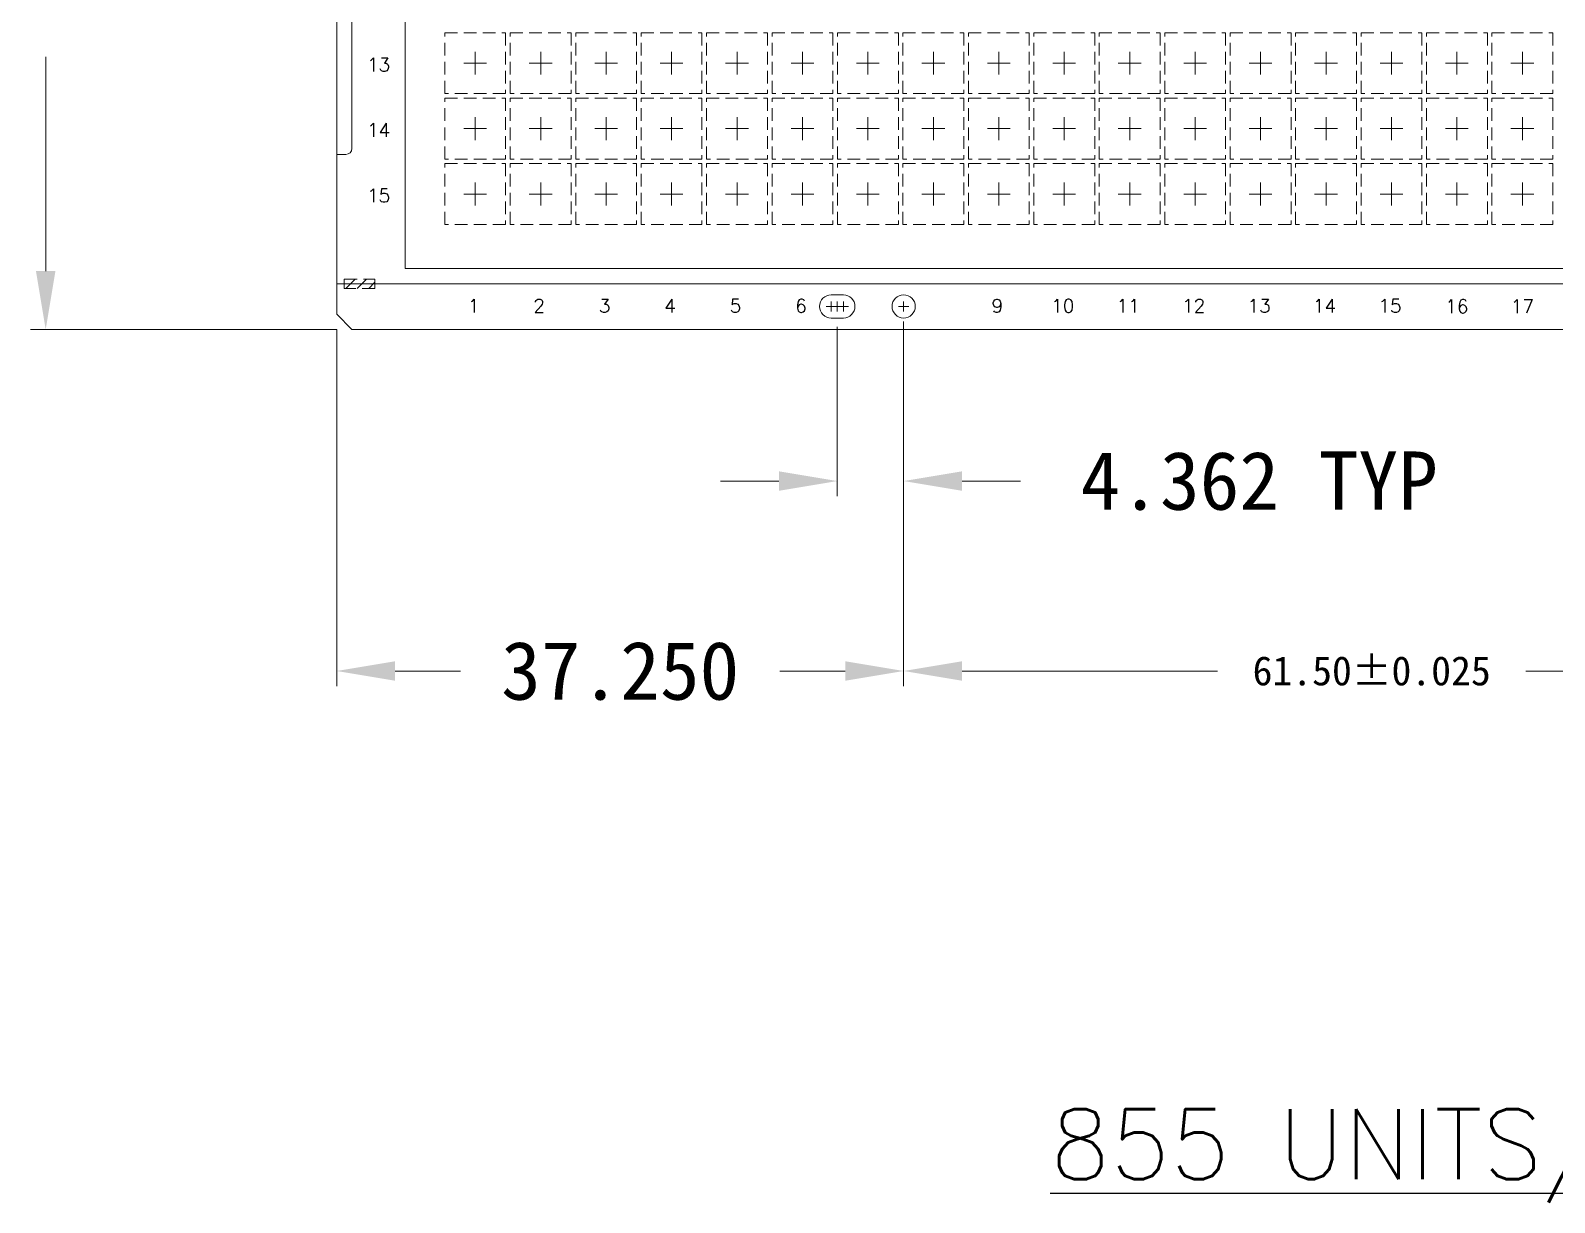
# Model space of a CAD drawing. Header units: millimetres. Extents: x -176 to -53, y -166 to -6.
# Drawn here: x -175.21 to -145.17, y -166.42 to -143.31 of the extents above; entities that cross this region are included whole.
import ezdxf

# ---------------------------------------------------------------- set-up
doc = ezdxf.new("R2010")
doc.units = ezdxf.units.MM
for name, pattern in [('CENTER', [2, 1.25, -0.25, 0.25, -0.25]), ('DASHED', [0.75, 0.5, -0.25]), ('HIDDEN', [0.375, 0.25, -0.125])]:
    doc.linetypes.add(name, pattern=pattern)
for name, color, linetype in [('0D', 4, 'Continuous'), ('TAPE', 4, 'Continuous'), ('中心线', 1, 'CENTER'), ('标注', 4, 'Continuous')]:
    doc.layers.add(name, color=color, linetype=linetype)
for name, color, linetype, lineweight in [('1', 7, 'Continuous', 18), ('1D', 4, 'Continuous', 18), ('ETCH', 4, 'Continuous', 15), ('Pkg', 2, 'DASHED', 9)]:
    doc.layers.add(name, color=color, linetype=linetype, lineweight=lineweight)
doc.styles.add('SIMPLEX', font='simplex.shx', dxfattribs={"bigfont": 'gbcbig.shx'})
doc.styles.add('宋体', font='SimSun.ttf')

msp = doc.modelspace()

# ---------------------------------------------------------------- hatches: boundary and pattern name
at = {"layer": 'ETCH', "lineweight": 5}
h = msp.add_hatch(dxfattribs=at)
h.set_pattern_fill('ANSI31', color=256, scale=0.05)
h.set_pattern_definition([(45, (0.1879, 0.80497), (-0.1122532, 0.1122532), [])])
h.paths.add_polyline_path([(-91.9282, -148.3147), (-92.5282, -148.3147), (-92.5282, -148.399), (-91.9282, -148.399)])
h.paths.add_polyline_path([(-91.9282, -148.219), (-92.5282, -148.219), (-92.5282, -148.3147), (-91.9282, -148.3147)])
h.paths.add_polyline_path([(-91.9282, -126.709), (-92.5282, -126.709), (-92.5282, -126.799), (-91.9282, -126.799)])
h.paths.add_polyline_path([(-91.9282, -126.619), (-92.5282, -126.619), (-92.5282, -126.709), (-91.9282, -126.709)])
h.paths.add_polyline_path([(-168.4282, -126.709), (-169.0282, -126.709), (-169.0282, -126.799), (-168.4282, -126.799)])
h.paths.add_polyline_path([(-168.4282, -126.619), (-169.0282, -126.619), (-169.0282, -126.709), (-168.4282, -126.709)])
h.paths.add_polyline_path([(-149.2178, -91.4391), (-151.2178, -91.4391), (-151.2178, -91.7391), (-149.2178, -91.7391)])
h.paths.add_polyline_path([(-149.2178, -91.1391), (-151.2178, -91.1391), (-151.2178, -91.4391), (-149.2178, -91.4391)])
h.paths.add_polyline_path([(-149.2178, -19.4391), (-151.2178, -19.4391), (-151.2178, -19.7391), (-149.2178, -19.7391)])
h.paths.add_polyline_path([(-149.2178, -19.1391), (-151.2178, -19.1391), (-151.2178, -19.4391), (-149.2178, -19.4391)])
h.paths.add_polyline_path([(-168.4282, -148.3147), (-169.0282, -148.3147), (-169.0282, -148.399), (-168.4282, -148.399)])
h.paths.add_polyline_path([(-168.4282, -148.219), (-169.0282, -148.219), (-169.0282, -148.3147), (-168.4282, -148.3147)])
at = {"layer": '标注', "lineweight": 5}
for points in [[(-175.1062, -148.059), (-174.7228, -148.059), (-174.9145, -149.209)], [(-160.4618, -152.0072), (-160.4618, -152.3906), (-159.3118, -152.1989)], [(-156.8532, -152.0072), (-156.8532, -152.3906), (-158.0032, -152.1989)], [(-168.0282, -155.7525), (-168.0282, -156.1359), (-169.1782, -155.9442)], [(-159.1532, -155.7525), (-159.1532, -156.1359), (-158.0032, -155.9442)], [(-156.8532, -155.7525), (-156.8532, -156.1359), (-158.0032, -155.9442)]]:
    msp.add_hatch(color=256, dxfattribs=at).paths.add_polyline_path(points, flags=0)

# ---------------------------------------------------------------- linework, layer by layer
at = {"layer": '1'}
for p, q in [((-168.8782, -145.639), (-168.8782, -139.879)), ((-169.1782, -145.759), (-168.9982, -145.759)), ((-169.1782, -148.909), (-169.1782, -145.759))]:
    msp.add_line(p, q, dxfattribs=at)
at = {"layer": '1', "lineweight": 5}
for p, q in [((-168.8782, -149.209), (-169.1782, -148.909)), ((-92.0782, -149.209), (-168.8782, -149.209))]:
    msp.add_line(p, q, dxfattribs=at)
msp.add_lwpolyline([(-159.1918, -148.984, 1), (-159.1918, -148.5268), (-159.4318, -148.5268, 1), (-159.4318, -148.984)], format="xyb", close=True, dxfattribs=at)
msp.add_circle((-158.0032, -148.7554), 0.2286, dxfattribs=at)
at = {"layer": '1'}
msp.add_arc((-168.9982, -145.639), 0.12, 270, 360, dxfattribs=at)
at = {"layer": '1D', "lineweight": 5}
for p, q in [((-159.4318, -148.8554), (-159.4318, -148.6554)), ((-159.3118, -148.8554), (-159.3118, -148.6554)), ((-159.1918, -148.8554), (-159.1918, -148.6554)), ((-158.0032, -148.8554), (-158.0032, -148.6554)), ((-159.5318, -148.7554), (-159.3318, -148.7554)), ((-159.4118, -148.7554), (-159.2118, -148.7554)), ((-159.2918, -148.7554), (-159.0918, -148.7554)), ((-158.1032, -148.7554), (-157.9032, -148.7554))]:
    msp.add_line(p, q, dxfattribs=at)
msp.add_lwpolyline([(-167.8282, -127.009), (-92.8282, -127.009), (-92.8282, -148.009), (-167.8282, -148.009)], close=True, dxfattribs=at)
at = {"layer": '1D', "linetype": 'HIDDEN', "lineweight": 5}
msp.add_lwpolyline([(-169.0282, -148.399), (-169.0282, -148.219), (-168.4282, -148.219), (-168.4282, -148.399)], close=True, dxfattribs=at)
at = {"layer": 'Pkg', "color": 2, "linetype": 'DASHED', "lineweight": 5, "ltscale": 0.5}
for points in [[(-167.0482, -143.359), (-165.8482, -143.359), (-165.8482, -144.559), (-167.0482, -144.559)], [(-165.7582, -143.359), (-164.5582, -143.359), (-164.5582, -144.559), (-165.7582, -144.559)], [(-164.4682, -143.359), (-163.2682, -143.359), (-163.2682, -144.559), (-164.4682, -144.559)], [(-163.1782, -143.359), (-161.9782, -143.359), (-161.9782, -144.559), (-163.1782, -144.559)], [(-161.8882, -143.359), (-160.6882, -143.359), (-160.6882, -144.559), (-161.8882, -144.559)], [(-160.5982, -143.359), (-159.3982, -143.359), (-159.3982, -144.559), (-160.5982, -144.559)], [(-159.3082, -143.359), (-158.1082, -143.359), (-158.1082, -144.559), (-159.3082, -144.559)], [(-158.0182, -143.359), (-156.8182, -143.359), (-156.8182, -144.559), (-158.0182, -144.559)], [(-156.7282, -143.359), (-155.5282, -143.359), (-155.5282, -144.559), (-156.7282, -144.559)], [(-155.4382, -143.359), (-154.2382, -143.359), (-154.2382, -144.559), (-155.4382, -144.559)], [(-154.1482, -143.359), (-152.9482, -143.359), (-152.9482, -144.559), (-154.1482, -144.559)], [(-152.8582, -143.359), (-151.6582, -143.359), (-151.6582, -144.559), (-152.8582, -144.559)], [(-151.5682, -143.359), (-150.3682, -143.359), (-150.3682, -144.559), (-151.5682, -144.559)], [(-150.2782, -143.359), (-149.0782, -143.359), (-149.0782, -144.559), (-150.2782, -144.559)], [(-148.9882, -143.359), (-147.7882, -143.359), (-147.7882, -144.559), (-148.9882, -144.559)], [(-147.6982, -143.359), (-146.4982, -143.359), (-146.4982, -144.559), (-147.6982, -144.559)], [(-146.4082, -143.359), (-145.2082, -143.359), (-145.2082, -144.559), (-146.4082, -144.559)], [(-167.0482, -144.649), (-165.8482, -144.649), (-165.8482, -145.849), (-167.0482, -145.849)], [(-165.7582, -144.649), (-164.5582, -144.649), (-164.5582, -145.849), (-165.7582, -145.849)], [(-164.4682, -144.649), (-163.2682, -144.649), (-163.2682, -145.849), (-164.4682, -145.849)], [(-163.1782, -144.649), (-161.9782, -144.649), (-161.9782, -145.849), (-163.1782, -145.849)], [(-161.8882, -144.649), (-160.6882, -144.649), (-160.6882, -145.849), (-161.8882, -145.849)], [(-160.5982, -144.649), (-159.3982, -144.649), (-159.3982, -145.849), (-160.5982, -145.849)], [(-159.3082, -144.649), (-158.1082, -144.649), (-158.1082, -145.849), (-159.3082, -145.849)], [(-158.0182, -144.649), (-156.8182, -144.649), (-156.8182, -145.849), (-158.0182, -145.849)], [(-156.7282, -144.649), (-155.5282, -144.649), (-155.5282, -145.849), (-156.7282, -145.849)], [(-155.4382, -144.649), (-154.2382, -144.649), (-154.2382, -145.849), (-155.4382, -145.849)], [(-154.1482, -144.649), (-152.9482, -144.649), (-152.9482, -145.849), (-154.1482, -145.849)], [(-152.8582, -144.649), (-151.6582, -144.649), (-151.6582, -145.849), (-152.8582, -145.849)], [(-151.5682, -144.649), (-150.3682, -144.649), (-150.3682, -145.849), (-151.5682, -145.849)], [(-150.2782, -144.649), (-149.0782, -144.649), (-149.0782, -145.849), (-150.2782, -145.849)], [(-148.9882, -144.649), (-147.7882, -144.649), (-147.7882, -145.849), (-148.9882, -145.849)], [(-147.6982, -144.649), (-146.4982, -144.649), (-146.4982, -145.849), (-147.6982, -145.849)], [(-146.4082, -144.649), (-145.2082, -144.649), (-145.2082, -145.849), (-146.4082, -145.849)], [(-167.0482, -145.939), (-165.8482, -145.939), (-165.8482, -147.139), (-167.0482, -147.139)], [(-165.7582, -145.939), (-164.5582, -145.939), (-164.5582, -147.139), (-165.7582, -147.139)], [(-164.4682, -145.939), (-163.2682, -145.939), (-163.2682, -147.139), (-164.4682, -147.139)], [(-163.1782, -145.939), (-161.9782, -145.939), (-161.9782, -147.139), (-163.1782, -147.139)], [(-161.8882, -145.939), (-160.6882, -145.939), (-160.6882, -147.139), (-161.8882, -147.139)], [(-160.5982, -145.939), (-159.3982, -145.939), (-159.3982, -147.139), (-160.5982, -147.139)], [(-159.3082, -145.939), (-158.1082, -145.939), (-158.1082, -147.139), (-159.3082, -147.139)], [(-158.0182, -145.939), (-156.8182, -145.939), (-156.8182, -147.139), (-158.0182, -147.139)], [(-156.7282, -145.939), (-155.5282, -145.939), (-155.5282, -147.139), (-156.7282, -147.139)], [(-155.4382, -145.939), (-154.2382, -145.939), (-154.2382, -147.139), (-155.4382, -147.139)], [(-154.1482, -145.939), (-152.9482, -145.939), (-152.9482, -147.139), (-154.1482, -147.139)], [(-152.8582, -145.939), (-151.6582, -145.939), (-151.6582, -147.139), (-152.8582, -147.139)], [(-151.5682, -145.939), (-150.3682, -145.939), (-150.3682, -147.139), (-151.5682, -147.139)], [(-150.2782, -145.939), (-149.0782, -145.939), (-149.0782, -147.139), (-150.2782, -147.139)], [(-148.9882, -145.939), (-147.7882, -145.939), (-147.7882, -147.139), (-148.9882, -147.139)], [(-147.6982, -145.939), (-146.4982, -145.939), (-146.4982, -147.139), (-147.6982, -147.139)], [(-146.4082, -145.939), (-145.2082, -145.939), (-145.2082, -147.139), (-146.4082, -147.139)]]:
    msp.add_lwpolyline(points, close=True, dxfattribs=at)
at = {"layer": 'TAPE', "lineweight": 0}
msp.add_lwpolyline([(-91.7782, -126.709), (-169.1782, -126.709), (-169.1782, -148.309), (-91.7782, -148.309)], close=True, dxfattribs=at)
at = {"layer": '中心线', "color": 1, "linetype": 'CENTER', "lineweight": 5, "ltscale": 0.5}
for p, q in [((-166.4482, -144.184), (-166.4482, -143.734)), ((-165.1582, -144.184), (-165.1582, -143.734)), ((-163.8682, -144.184), (-163.8682, -143.734)), ((-162.5782, -144.184), (-162.5782, -143.734)), ((-161.2882, -144.184), (-161.2882, -143.734)), ((-159.9982, -144.184), (-159.9982, -143.734)), ((-158.7082, -144.184), (-158.7082, -143.734)), ((-157.4182, -144.184), (-157.4182, -143.734)), ((-156.1282, -144.184), (-156.1282, -143.734)), ((-154.8382, -144.184), (-154.8382, -143.734)), ((-153.5482, -144.184), (-153.5482, -143.734)), ((-152.2582, -144.184), (-152.2582, -143.734)), ((-150.9682, -144.184), (-150.9682, -143.734)), ((-149.6782, -144.184), (-149.6782, -143.734)), ((-148.3882, -144.184), (-148.3882, -143.734)), ((-147.0982, -144.184), (-147.0982, -143.734)), ((-145.8082, -144.184), (-145.8082, -143.734)), ((-166.6732, -143.959), (-166.2232, -143.959)), ((-165.3832, -143.959), (-164.9332, -143.959)), ((-164.0932, -143.959), (-163.6432, -143.959)), ((-162.8032, -143.959), (-162.3532, -143.959)), ((-161.5132, -143.959), (-161.0632, -143.959)), ((-160.2232, -143.959), (-159.7732, -143.959)), ((-158.9332, -143.959), (-158.4832, -143.959)), ((-157.6432, -143.959), (-157.1932, -143.959)), ((-156.3532, -143.959), (-155.9032, -143.959)), ((-155.0632, -143.959), (-154.6132, -143.959)), ((-153.7732, -143.959), (-153.3232, -143.959)), ((-152.4832, -143.959), (-152.0332, -143.959)), ((-151.1932, -143.959), (-150.7432, -143.959)), ((-149.9032, -143.959), (-149.4532, -143.959)), ((-148.6132, -143.959), (-148.1632, -143.959)), ((-147.3232, -143.959), (-146.8732, -143.959)), ((-146.0332, -143.959), (-145.5832, -143.959)), ((-166.4482, -145.474), (-166.4482, -145.024)), ((-165.1582, -145.474), (-165.1582, -145.024)), ((-163.8682, -145.474), (-163.8682, -145.024)), ((-162.5782, -145.474), (-162.5782, -145.024)), ((-161.2882, -145.474), (-161.2882, -145.024)), ((-159.9982, -145.474), (-159.9982, -145.024)), ((-158.7082, -145.474), (-158.7082, -145.024)), ((-157.4182, -145.474), (-157.4182, -145.024)), ((-156.1282, -145.474), (-156.1282, -145.024)), ((-154.8382, -145.474), (-154.8382, -145.024)), ((-153.5482, -145.474), (-153.5482, -145.024)), ((-152.2582, -145.474), (-152.2582, -145.024)), ((-150.9682, -145.474), (-150.9682, -145.024)), ((-149.6782, -145.474), (-149.6782, -145.024)), ((-148.3882, -145.474), (-148.3882, -145.024)), ((-147.0982, -145.474), (-147.0982, -145.024)), ((-145.8082, -145.474), (-145.8082, -145.024)), ((-166.6732, -145.249), (-166.2232, -145.249)), ((-165.3832, -145.249), (-164.9332, -145.249)), ((-164.0932, -145.249), (-163.6432, -145.249)), ((-162.8032, -145.249), (-162.3532, -145.249)), ((-161.5132, -145.249), (-161.0632, -145.249)), ((-160.2232, -145.249), (-159.7732, -145.249)), ((-158.9332, -145.249), (-158.4832, -145.249)), ((-157.6432, -145.249), (-157.1932, -145.249)), ((-156.3532, -145.249), (-155.9032, -145.249)), ((-155.0632, -145.249), (-154.6132, -145.249)), ((-153.7732, -145.249), (-153.3232, -145.249)), ((-152.4832, -145.249), (-152.0332, -145.249)), ((-151.1932, -145.249), (-150.7432, -145.249)), ((-149.9032, -145.249), (-149.4532, -145.249)), ((-148.6132, -145.249), (-148.1632, -145.249)), ((-147.3232, -145.249), (-146.8732, -145.249)), ((-146.0332, -145.249), (-145.5832, -145.249)), ((-166.6732, -146.539), (-166.2232, -146.539)), ((-166.4482, -146.764), (-166.4482, -146.314)), ((-165.3832, -146.539), (-164.9332, -146.539)), ((-165.1582, -146.764), (-165.1582, -146.314)), ((-164.0932, -146.539), (-163.6432, -146.539)), ((-163.8682, -146.764), (-163.8682, -146.314)), ((-162.8032, -146.539), (-162.3532, -146.539)), ((-162.5782, -146.764), (-162.5782, -146.314)), ((-161.5132, -146.539), (-161.0632, -146.539)), ((-161.2882, -146.764), (-161.2882, -146.314)), ((-160.2232, -146.539), (-159.7732, -146.539)), ((-159.9982, -146.764), (-159.9982, -146.314)), ((-158.9332, -146.539), (-158.4832, -146.539)), ((-158.7082, -146.764), (-158.7082, -146.314)), ((-157.6432, -146.539), (-157.1932, -146.539)), ((-157.4182, -146.764), (-157.4182, -146.314)), ((-156.3532, -146.539), (-155.9032, -146.539)), ((-156.1282, -146.764), (-156.1282, -146.314)), ((-155.0632, -146.539), (-154.6132, -146.539)), ((-154.8382, -146.764), (-154.8382, -146.314)), ((-153.7732, -146.539), (-153.3232, -146.539)), ((-153.5482, -146.764), (-153.5482, -146.314)), ((-152.4832, -146.539), (-152.0332, -146.539)), ((-152.2582, -146.764), (-152.2582, -146.314)), ((-151.1932, -146.539), (-150.7432, -146.539)), ((-150.9682, -146.764), (-150.9682, -146.314)), ((-149.9032, -146.539), (-149.4532, -146.539)), ((-149.6782, -146.764), (-149.6782, -146.314)), ((-148.6132, -146.539), (-148.1632, -146.539)), ((-148.3882, -146.764), (-148.3882, -146.314)), ((-147.3232, -146.539), (-146.8732, -146.539)), ((-147.0982, -146.764), (-147.0982, -146.314)), ((-146.0332, -146.539), (-145.5832, -146.539)), ((-145.8082, -146.764), (-145.8082, -146.314))]:
    msp.add_line(p, q, dxfattribs=at)
at = {"layer": '标注', "lineweight": 5}
for p, q in [((-174.9145, -148.059), (-174.9145, -143.8328)), ((-169.1782, -149.209), (-175.2145, -149.209)), ((-169.1782, -149.209), (-169.1782, -156.2442)), ((-159.3118, -149.1554), (-159.3118, -152.4989)), ((-158.0032, -149.0554), (-158.0032, -156.2442)), ((-158.0032, -149.0554), (-158.0032, -156.2442)), ((-158.0032, -149.1554), (-158.0032, -152.4989)), ((-160.4618, -152.1989), (-161.6118, -152.1989)), ((-156.8532, -152.1989), (-155.7032, -152.1989)), ((-168.0282, -155.9442), (-166.7383, -155.9442)), ((-159.1532, -155.9442), (-160.4431, -155.9442)), ((-156.8532, -155.9442), (-151.8163, -155.9442)), ((-140.7032, -155.9442), (-145.7401, -155.9442))]:
    msp.add_line(p, q, dxfattribs=at)

# ---------------------------------------------------------------- texts
at = {"layer": '0D', "lineweight": -3, "style": 'SIMPLEX'}
msp.add_text('%%U855 UNITS/STRIP (ALL LOGO HALF ETCH)', height=1.38, dxfattribs=at).set_placement((-155.1133, -165.9646, 0.0256))
at = {"layer": '标注', "lineweight": 5, "char_height": 0.267857, "attachment_point": 5, "style": '宋体'}
for s, insert in [('{\\Fsimplex|c134;13}', (-168.3532, -143.9888)), ('{\\Fsimplex|c134;14}', (-168.3532, -145.2788)), ('{\\Fsimplex|c134;15}', (-168.3532, -146.5688)), ('{\\Fsimplex|c134;1}', (-166.4779, -148.744)), ('{\\Fsimplex|c134;2}', (-165.1879, -148.744)), ('{\\Fsimplex|c134;3}', (-163.8979, -148.744)), ('{\\Fsimplex|c134;4}', (-162.6079, -148.744)), ('{\\Fsimplex|c134;5}', (-161.3179, -148.744)), ('{\\Fsimplex|c134;6}', (-160.0279, -148.744)), ('{\\Fsimplex|c134;9}', (-156.1579, -148.744)), ('{\\Fsimplex|c134;10}', (-154.8679, -148.744)), ('{\\Fsimplex|c134;11}', (-153.5779, -148.744)), ('{\\Fsimplex|c134;12}', (-152.2879, -148.744)), ('{\\Fsimplex|c134;13}', (-150.9979, -148.744)), ('{\\Fsimplex|c134;14}', (-149.7079, -148.744)), ('{\\Fsimplex|c134;15}', (-148.4179, -148.744)), ('{\\Fsimplex|c134;16}', (-147.0996, -148.7557)), ('{\\Fsimplex|c134;17}', (-145.8096, -148.7557))]:
    msp.add_mtext(s, dxfattribs=dict(at, insert=insert))
at = {"layer": '标注', "lineweight": 5, "attachment_point": 5, "style": '宋体'}
for s, insert, char_height, width in [('4.362 TYP', (-150.9949, -152.1989), 1.15, 26.285714), ('37.250', (-163.5907, -155.9442), 1.15, 17.085714), ('61.50%%P0.025', (-148.7782, -155.9442), 0.575, 16.346429)]:
    msp.add_mtext(s, dxfattribs=dict(at, insert=insert, char_height=char_height, width=width))

doc.saveas('drawing.dxf')
